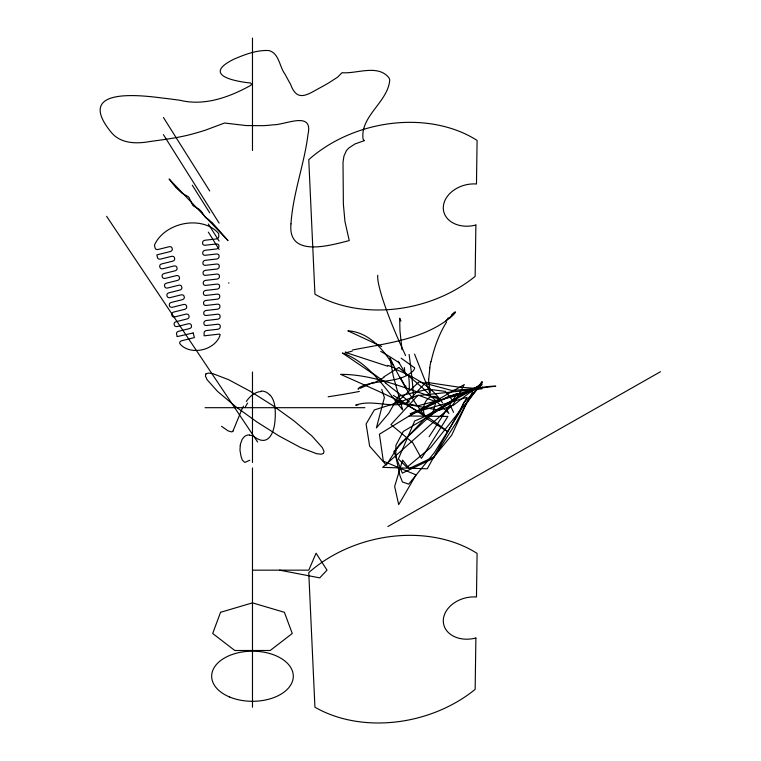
<?xml version="1.0" encoding="UTF-8"?>
<svg xmlns="http://www.w3.org/2000/svg" width="761" height="761" viewBox="0 0 761 761"><rect width="100%" height="100%" fill="white"/><g stroke="black" fill="none" stroke-linecap="round" stroke-linejoin="round"><path stroke-width="1.14" d="M405.841 386.854L405.841 385.932M405.822 387.32L405.746 387.339A6.468 3.948 53.3 0 0 405.499 387.026M428.728 379.225L429.889 367.81M399.649 318.326L399.963 330.93L402.036 349.66M240.248 445.461L239.981 450.179L240.933 455.868A7.391 1.417 76.6 0 0 242.445 460.253L244.842 462.431L249.789 460.215M431.021 361.77C434.122 347.872 438.973 334.203 446.555 322.093M414.659 368.267L414.545 368.562A13.298 11.073 38 0 1 413.042 371.064C398.659 384.219 376.315 378.626 359.763 387.292A9.845 7.838 27.7 0 0 358.136 388.823M242.464 407.915L233.037 430.926M429.118 436.738L457.228 393.408L410.131 413.775L467.016 397.318L427.263 468.786L382.631 467.359L453.08 404.681L464.305 384.562L409.209 415.982L447.896 416.429L421.432 458.369L412.719 442.674L390.973 424.571L418.122 395.073L435.948 401.713L432.438 414.241L403.301 431.43L395.91 445.29L395.815 456.362L399.858 475.34L402.407 481.941L408.705 484.139L434.398 452.595L460.082 411.587L463.753 402.559L482.113 384.59L459.444 394.864L418.236 405.727L396.662 402.474L419.301 381.737L451.815 390.488L473.428 388.881L495.763 386.208C464.277 385.532 442.217 410.445 414.697 420.938L398.355 458.969L406.964 467.273L430.716 447.487L482.398 382.64L453.775 404.985L439.249 410.255L405.385 403.996L425.979 382.241L459.111 387.206L482.055 388.776L417.047 395.672L402.027 401.199L374.336 409.941L366.089 424.01L369.637 446.127L386.284 465.114L399.829 443.958L431.468 414.735L455.259 399.563L478.992 386.16L482.132 381.622L466.179 404.024L451.682 435.187L433.979 456.838L409.152 468.529L402.607 460.101L394.645 486.479L398.697 504.619L416.039 474.893L383.325 461.156L379.425 434.208L411.225 414.697L448.648 396.376L482.94 387.187L467.016 391.658L472.686 391.668L456.048 422.945L433.332 458.36L402.331 473.152L393.875 451.501L426.588 416.667L453.156 401.095L445.261 391.363L428.005 389.194L398.555 396.196L388.766 413.29L376.381 427.939L384.381 397.632L381.765 389.328M246.307 401.485C249.637 396.471 254.697 391.963 260.947 391.515M448.99 318.583L451.977 315.035M455.449 312.048L455.468 312.086A10.026 6.621 -89.5 0 0 455.135 312.314M383.753 376.933L398.231 367.829A5.394 4.737 49.7 0 1 398.488 367.658L398.878 367.563M387.872 526.545L660.481 371.729M373.546 382.336L360.105 388.329M358.792 388.852L358.46 388.985A11.263 8.97 21.9 0 1 358.193 389.09M345.894 351.915L345.142 352.333A9.199 8.628 -78.3 0 1 345.408 352.41L387.768 366.26M352.505 350.003C386.559 343.24 424.067 339.539 451.711 316.443A35.291 29.165 54.4 0 0 455.03 312.838M358.241 404.757L355.72 405.185C372.605 398.716 393.047 409.656 409.351 401.77L385.656 383.106M219.558 334.079L204.148 335.82L204.1 332.814A2.625 1.988 -14 0 1 206.659 330.512L217.675 329.266A2.625 1.988 -14 0 0 220.233 326.964L220.214 325.955A2.625 1.988 -14 0 0 217.589 324.243L206.573 325.499A2.625 1.988 -14 0 1 203.948 323.786L203.929 322.778A2.625 1.988 -14 0 1 206.488 320.476L217.513 319.23A2.625 1.988 -14 0 0 220.072 316.928L220.053 315.929A2.625 1.988 -14 0 0 217.427 314.217L206.412 315.463A2.625 1.988 -14 0 1 203.786 313.751L203.767 312.742A2.625 1.988 -14 0 1 206.326 310.45L217.342 309.194A2.625 1.988 -14 0 0 219.9 306.902L219.881 305.893A2.625 1.988 -14 0 0 217.256 304.181L206.241 305.427A2.625 1.988 -14 0 1 203.615 303.715L203.596 302.716A2.625 1.988 -14 0 1 206.155 300.414L217.18 299.168A2.625 1.988 -14 0 0 219.739 296.866L219.72 295.858A2.625 1.988 -14 0 0 217.094 294.146L206.069 295.401A2.625 1.988 -14 0 1 203.444 293.689L203.434 292.681A2.625 1.988 -14 0 1 205.993 290.379L217.009 289.132A2.625 1.988 -14 0 0 219.568 286.83L219.549 285.832A2.625 1.988 -14 0 0 216.923 284.119L205.908 285.365A2.625 1.988 -14 0 1 203.282 283.653L203.263 282.645A2.625 1.988 -14 0 1 205.822 280.352L216.837 279.097A2.625 1.988 -14 0 0 219.406 276.804L219.387 275.796A2.625 1.988 -14 0 0 216.761 274.084L205.736 275.33A2.625 1.988 -14 0 1 203.111 273.618L203.101 272.619A2.625 1.988 -14 0 1 205.66 270.317L216.676 269.071A2.625 1.988 -14 0 0 219.235 266.769L219.216 265.76A2.625 1.988 -14 0 0 216.59 264.048L205.575 265.304A2.625 1.988 -14 0 1 202.949 263.591L202.93 262.583A2.625 1.988 -14 0 1 205.489 260.281L216.505 259.035A2.625 1.988 -14 0 0 219.063 256.733L219.054 255.734A2.625 1.988 -14 0 0 216.428 254.022L205.403 255.268A2.625 1.988 -14 0 1 202.778 253.556L202.759 252.547A2.625 1.988 -14 0 1 205.318 250.255L216.343 248.999A2.625 1.988 -14 0 0 218.902 246.707L218.883 245.698A2.625 1.988 -14 0 0 216.257 243.986L205.242 245.232A2.625 1.988 -14 0 1 202.616 243.52L202.597 242.521A2.625 1.988 -14 0 1 205.156 240.219L216.172 238.973A2.625 1.988 -14 0 0 218.73 236.671L218.683 233.656A35.929 27.158 -14 0 0 184.847 223.591A35.929 27.158 -14 0 0 154.664 244.719A2.625 1.988 -14 0 0 154.559 245.793L155.149 248.162A2.625 1.988 -14 0 0 158.174 249.456L169.009 246.754A2.625 1.988 -14 0 1 172.034 248.048L172.271 249.009A2.625 1.988 -14 0 1 170.207 251.568L156.833 254.906L157.546 257.789A2.625 1.988 -14 0 0 160.581 259.082L171.406 256.381A2.625 1.988 -14 0 1 174.431 257.675L174.678 258.635A2.625 1.988 -14 0 1 172.604 261.194L161.779 263.896A2.625 1.988 -14 0 0 159.715 266.455L159.953 267.425A2.625 1.988 -14 0 0 162.978 268.709L173.812 266.008A2.625 1.988 -14 0 1 176.837 267.301L177.075 268.262A2.625 1.988 -14 0 1 175.011 270.821L164.176 273.522A2.625 1.988 -14 0 0 162.112 276.091L162.35 277.052A2.625 1.988 -14 0 0 165.384 278.345L176.21 275.644A2.625 1.988 -14 0 1 179.235 276.928L179.482 277.889A2.625 1.988 -14 0 1 177.408 280.457L166.583 283.159A2.625 1.988 -14 0 0 164.519 285.717L164.756 286.678A2.625 1.988 -14 0 0 167.781 287.972L178.616 285.27A2.625 1.988 -14 0 1 181.641 286.555L181.879 287.525A2.625 1.988 -14 0 1 179.815 290.084L168.98 292.785A2.625 1.988 -14 0 0 166.916 295.344L167.154 296.305A2.625 1.988 -14 0 0 170.188 297.599L181.013 294.897A2.625 1.988 -14 0 1 184.038 296.191L184.286 297.151A2.625 1.988 -14 0 1 182.212 299.71L171.387 302.412A2.625 1.988 -14 0 0 169.323 304.971L169.56 305.932A2.625 1.988 -14 0 0 172.585 307.225L183.42 304.524A2.625 1.988 -14 0 1 186.445 305.817L186.683 306.778A2.625 1.988 -14 0 1 184.619 309.337L173.784 312.039A2.625 1.988 -14 0 0 171.72 314.597L171.957 315.568A2.625 1.988 -14 0 0 174.992 316.852L185.817 314.15A2.625 1.988 -14 0 1 188.842 315.444L189.089 316.405A2.625 1.988 -14 0 1 187.016 318.964L176.191 321.665A2.625 1.988 -14 0 0 174.126 324.234L174.364 325.194A2.625 1.988 -14 0 0 177.389 326.488L188.224 323.786A2.625 1.988 -14 0 1 191.249 325.071L191.487 326.031A2.625 1.988 -14 0 1 189.422 328.6L178.588 331.301A2.625 1.988 -14 0 0 176.523 333.86L177.189 336.505M228.528 282.997L229.013 282.997M205.051 407.687L364.9 407.687M252.481 570.16L308.776 570.16L316.072 553.209L327.011 570.16L319.715 577.865L279.601 570.16M249.475 435.235L251.891 435.587M253.242 435.986C268.167 448.077 274.321 432.847 275.054 419.768A14.621 3.034 -86 0 0 275.292 415.906C275.377 408.581 275.092 400.229 269.727 394.617M394.445 368.857C412.681 376.2 431.401 385.884 442.483 402.807M381.603 346.493L347.844 330.807C368.467 331.986 383.03 348.899 393.123 365.27M427.511 419.073L447.011 431.145C415.649 405.556 377.152 391.04 340.738 374.355C375.173 374.326 407.592 389.651 440.191 399.316C428.12 388.728 418.179 409.475 426.645 418.464C412.196 399.744 399.801 379.33 389.984 357.813L393.104 375.373L402.645 409.903C385.247 388.766 369.504 362.617 342.412 353.009L373.023 373.832M401.161 358.203L414.241 367.563A10.312 7.829 59.9 0 1 414.498 367.763M221.546 426.322L228.205 430.935L231.582 431.868A10.321 4.737 77.9 0 0 233.094 431.068M211.682 222.307L211.263 221.993A38.278 11.044 -90 0 1 210.721 221.537L209.418 220.243A60.366 17.417 -90 0 0 208.172 219.225L205.632 217.503A30.535 8.809 90 0 1 205.032 216.866L202.122 212.557M193.199 332.947L177.227 336.59M106.597 216.295L257.627 441.989M163.415 117.47L209.713 190.992M163.415 134.659L219.111 223.106M192.276 185.18L209.713 212.861M208.343 224L219.111 241.104M208.343 232.105L219.111 249.446M446.288 408.885L448.866 413.451L422.307 387.615L399.43 368.01A9.208 7.895 48.7 0 0 399.087 367.744M400.229 377.218L405.147 386.208M414.545 354.103L430.003 393.009M400.933 321.161L399.801 318.317M429.965 392.885L429.594 391.335M193.227 333.014L194.369 337.589L181.755 340.738A2.625 1.988 -14 0 0 180.005 343.905A22.107 16.704 -14 0 0 202.378 349.737A22.107 16.704 -14 0 0 220.205 334.612M404.329 367.563L405.014 373.651M428.909 386.788L428.985 387.558M252.481 38.05L252.481 150.497M252.481 371.986L252.481 462.507M252.481 467.939L252.481 707.245M398.07 361.275A95.087 39.049 58.8 0 1 406.45 375.554M408.705 376.286A49.313 17.722 74.8 0 1 409.18 390.479M409.095 354.436A86.716 10.026 81.4 0 1 413.575 397.242M405.603 355.577A89.418 11.415 64.7 0 1 377.779 275.216M430.298 391.316A49.903 38.659 20.3 0 1 429.565 387.587M429.413 386.75A90.959 73.227 4.8 0 1 428.586 379.225M429.708 367.829A155.434 116.975 -30.7 0 1 430.821 361.779M445.851 321.237A72.97 53.812 79 0 1 448.381 317.746M451.796 314.626A31.268 20.823 90 0 1 454.888 312.01M345.846 352.98A39.677 23.743 -35.6 0 1 352.21 351.135M387.863 365.337A244.595 176.485 39.8 0 1 394.569 367.934M450.132 405.432A60.661 22.925 42.9 0 1 453.508 412.3M384.01 377.351A248.476 217.532 53.5 0 1 373.879 382.935M380.728 351.392A218.987 153.969 56.6 0 1 399.639 363.14M425.789 416.885A172.119 22.744 36.1 0 1 393.361 395.349M359.363 391.439A203.891 34.473 -3.7 0 1 328.153 396.776M372.995 373.489A161.541 38.897 38.8 0 1 385.703 382.821M242.521 407.972A62.316 36.052 -69 0 1 243.51 406.155M245.052 407.458A46.307 29.422 -70.3 0 1 247.648 403.064M261.175 391.002A35.672 19.006 -55.8 0 1 269.546 394.845M252.005 435.397A25.37 17.218 -46 0 1 253.346 435.834M249.408 434.892A15.629 10.882 67.1 0 0 244.395 436.643L242.179 439.316L240.628 443.501A41.788 31.296 31.5 0 0 240.295 445.48M202.131 212.509A66.017 19.054 90 0 0 197.47 208.324L193.351 205.908A23.962 6.916 90 0 1 192.581 204.899L189.156 197.727A18.654 5.384 -90 0 0 188.576 196.89L184.057 194.35A109.28 31.534 90 0 1 182.05 193.265L175.705 187.377L169.104 178.978L228.015 240.609L213.156 223.677A70.278 20.281 -90 0 0 211.682 222.298M290.968 223.896C287.591 258.217 330.379 245.346 349.242 240.571L344.933 221.365L343.373 204.081L343.011 162.274L343.953 156.062L346.245 151.011A18.312 13.841 -14 0 1 348.919 147.948L354.978 143.953L364.405 140.623A8.799 6.649 -14 0 1 363.064 139.111C359.963 116.1 388.081 101.993 389.737 80.038A13.669 10.331 -14 0 0 388.766 77.565C377.637 63.991 356.576 74.026 342.003 72.704L337.599 77.175L328.885 82.797A225.17 170.179 -14 0 1 317.327 89.246C304.98 96.409 296.505 100.557 290.607 84.376A578.76 437.423 -14 0 1 285.09 74.293C279.344 66.863 279.287 53.146 268.804 50.54C256.685 49.912 244.937 54.469 233.969 59.149C202.207 74.806 233.218 81.208 250.588 83.025L251.482 83.976L250.959 85.251C229.898 97.008 204.671 106.302 180.29 100.328A478.203 361.427 -14 0 0 161.465 97.931C134.887 94.44 75.434 88.752 111.41 132.547C120.771 143.791 136.561 143.953 149.793 141.546C164.785 139.453 179.881 137.636 194.474 133.432A193.437 146.198 -14 0 0 205.28 130.207L224.562 123.025L246.117 125.555L263.106 125.679A106.673 80.628 -14 0 0 273.285 124.794C284.947 125.099 313.561 110.297 307.996 134.402C304.276 164.576 292.928 193.446 290.968 223.896M475.882 225.009L475.149 276.376A121.494 91.824 -14 0 1 314.93 294.193L308.766 159.639A121.494 91.824 -14 0 1 477.09 140.414L476.472 184A27.386 20.699 -14 0 0 443.292 207.62A27.386 20.699 -14 0 0 475.882 225.009M475.882 638.003L475.149 689.38A121.494 91.824 -14 0 1 314.93 707.197L308.766 572.633A121.494 91.824 -14 0 1 477.09 553.409L476.472 597.005A27.386 20.699 -14 0 0 443.292 620.615A27.386 20.699 -14 0 0 475.882 638.003M220.566 612.301L212.69 633.494L234.769 650.493L270.184 650.493L292.262 633.494L284.386 612.301L252.481 602.864L220.566 612.301M205.879 373.908L205.422 376.077L207.106 379.739L217.532 391.382L235.71 406.688L256.809 421.898L279.021 435.948L300.719 447.592L316.49 453.642L321.104 454.241L323.52 453.404L323.977 451.235L322.293 447.573L311.867 435.929L293.689 420.624L272.59 405.413L250.379 391.363L228.681 379.72L212.909 373.67L208.295 373.071L205.879 373.908M229.603 696.99A40.809 25.056 0 0 0 293.185 678.022A40.809 25.056 0 0 0 234.645 653.699A40.809 25.056 0 0 0 229.603 696.99"/></g></svg>
